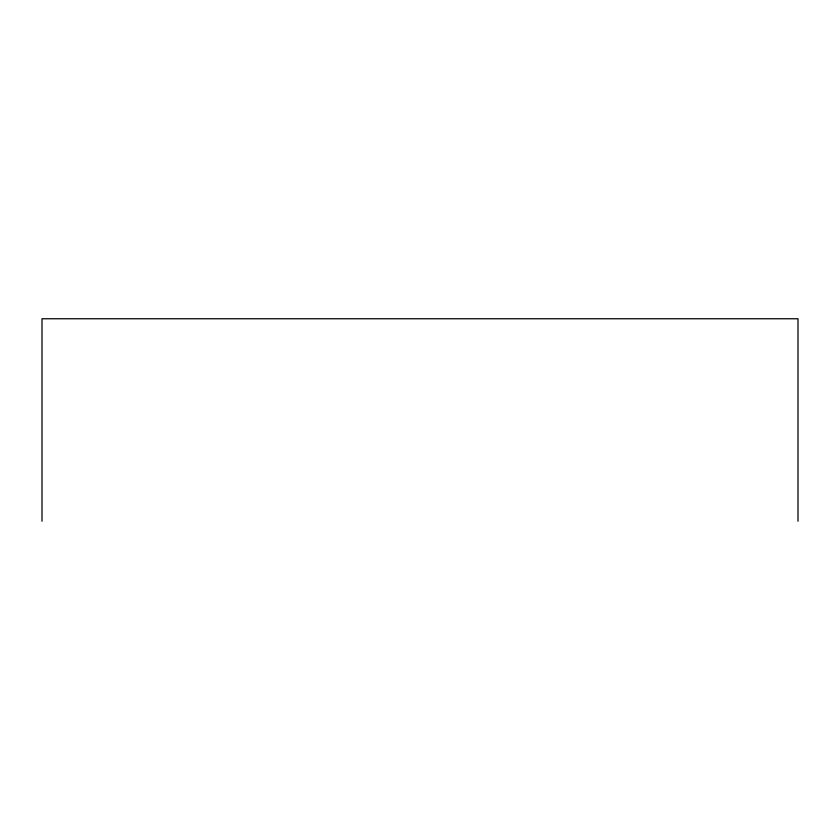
<?xml version="1.0" encoding="UTF-8"?>
<svg xmlns="http://www.w3.org/2000/svg" width="840" height="840" viewBox="0 0 840 840"><rect width="100%" height="100%" fill="white"/><g stroke="black" fill="none" stroke-linecap="round" stroke-linejoin="round"><path stroke-width="1.26" d="M798 521.241L798 318.759L42 318.759L42 521.241"/></g></svg>
